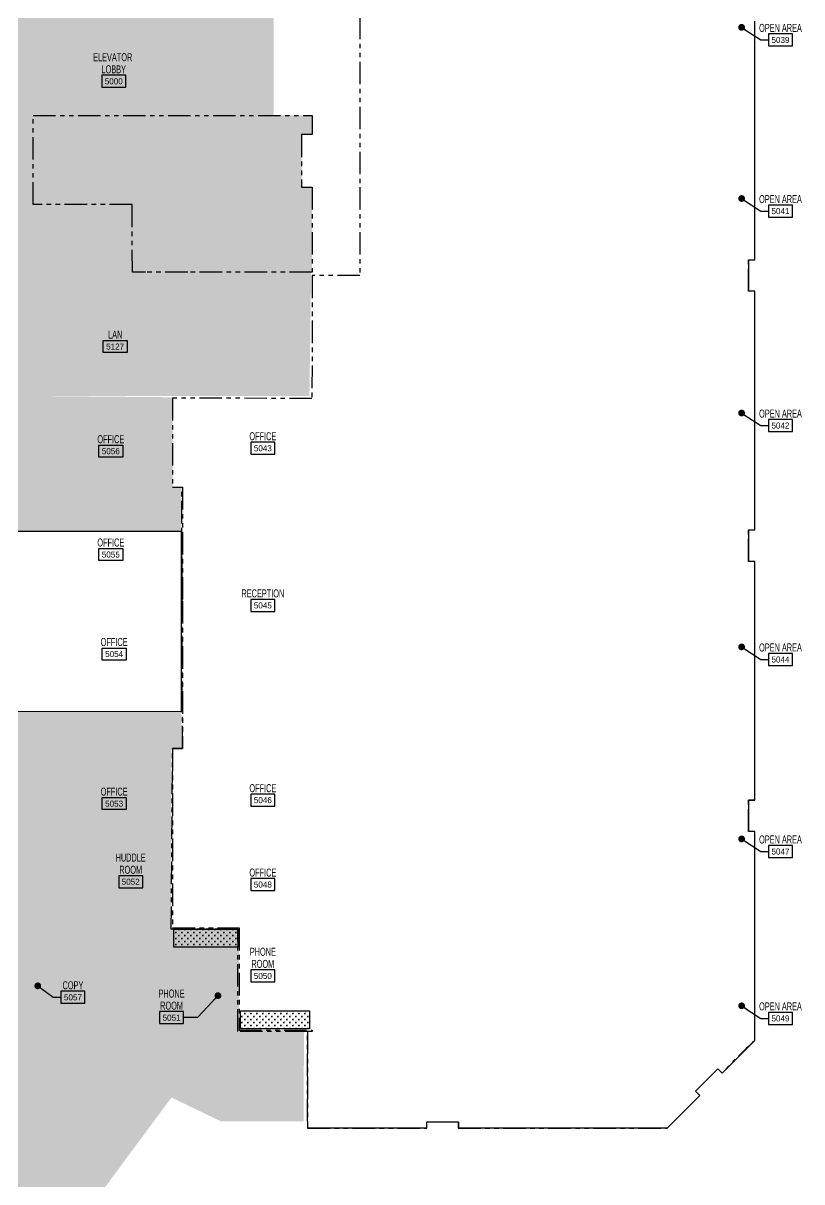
# Model space of a CAD drawing. Header units: inches. Extents: x -71 to 4499, y -33 to 4893.
# Drawn here: x 3461 to 4499, y 1012 to 2556 of the extents above; entities that cross this region are included whole.
import ezdxf
from ezdxf.enums import TextEntityAlignment as Align

# ---------------------------------------------------------------- set-up
doc = ezdxf.new("R2010")
doc.units = ezdxf.units.IN
doc.header["$LTSCALE"] = 96
doc.header["$MEASUREMENT"] = 0
doc.linetypes.add('PHANTOM4', pattern=[0.625, 0.3125, -0.0625, 0.0625, -0.0625, 0.0625, -0.0625])
for name, color, linetype in [('A-Area', 212, 'PHANTOM4'), ('A-Area-Iden', 7, 'Continuous'), ('A-Area-Iden-Name', 7, 'Continuous'), ('A-Area-Iden-Numb', 7, 'Continuous'), ('A-Bldg-Patt', 5, 'Continuous'), ('A-Flor-Case-Exst', 235, 'Continuous'), ('Area_Boundaries', 1, 'Continuous')]:
    doc.layers.add(name, color=color, linetype=linetype)
doc.styles.add('XFINE_0', font='ARIALN.TTF', dxfattribs={"width": 0.8})
doc.styles.add('XFINE_1-8', font='ARIALN.TTF', dxfattribs={"width": 0.8, "height": 10})
doc.dimstyles.new('OTJ_1-8', dxfattribs={"dimscale": 96, "dimtxt": 0.09375, "dimasz": 0.09375, "dimexe": 0.0625, "dimexo": 0.15625, "dimgap": 0.046875, "dimtad": 1, "dimdec": 1, "dimzin": 3, "dimdsep": 46, "dimlunit": 4, "dimtxsty": 'XFINE_1-8', "dimblk": 'ARCHTICK', "dimcen": 0.09, "dimdle": 0.0625, "dimclrd": 15, "dimclre": 15, "dimclrt": 7, "dimadec": 0, "dimazin": 0, "dimtfac": 0.75, "dimtdec": 1, "dimtix": 1, "dimtmove": 1, "dimatfit": 3, "dimfxl": 1, "dimfrac": 1, "dimtolj": 1, "dimtzin": 0, "dimarcsym": 0})
pattern_1 = [(270, (-2159.6815, 649.5292), (4, -4), [2, -6]), (0, (-2160.6815, 648.5292), (4, 4), [2, -6])]

# ---------------------------------------------------------------- blocks, each defined once
blk = doc.blocks.new('OTJ_Room_Tag_4_P')
at = {"layer": 'A-Area-Iden-Numb'}
blk.add_lwpolyline([(2, -2), (2, 0), (-2, 0), (-2, -2)], close=True, dxfattribs=at)
at = {"layer": 'A-Area-Iden-Name', "style": 'XFINE_0', "width": 0.8}
for tag, p in [('ROOM:NAME1', (0, 2.35)), ('ROOM:NAME2', (0, 0.33))]:
    blk.add_attdef(tag, text='', height=1.33, dxfattribs=at).set_placement(p, align=Align.CENTER)
at = {"layer": 'A-Area-Iden-Numb', "style": 'XFINE_0', "width": 1.569593}
blk.add_attdef('ROOM:NUMBER', text='', height=1, dxfattribs=at).set_placement((-1.5, -1.5), (1.5, -1.5), align=Align.FIT)
blk = doc.blocks.new('_ArchTick')
at = {"color": 0, "linetype": 'ByBlock', "const_width": 0.15}
blk.add_lwpolyline([(-0.5, -0.5), (0.5, 0.5)], dxfattribs=at)

msp = doc.modelspace()

# ---------------------------------------------------------------- hatches: boundary and pattern name
at = {"layer": 'A-Bldg-Patt'}
h = msp.add_hatch(color=256, dxfattribs=at)
h.dxf.hatch_style = 1
h.paths.add_polyline_path([(3443.9, 1639), (3443.9, 1879.4), (3671.5, 1879.4), (3671.5, 1638.7)], flags=16)
h.paths.add_polyline_path([(3917.3, 3804.6), (3917.3, 3670.4), (4387.1, 3672), (4386.9, 3729.7), (3690.2, 4425.8), (2892, 4428), (2887.8, 2218.7), (2683.7, 2012.4), (2222.6, 1553.5), (8, 1552), (3347, 715.9), (3295.5, 755), (3528.2, 948.6), (3658.5, 1124.6), (3724.1, 1093), (3834.6, 1093), (3835.3, 1214.4), (3749.1, 1214.5), (3748.6, 1214.5), (3748.6, 1350.7), (3658.3, 1350.7), (3658.3, 1589.7), (3671.5, 1589.7), (3671.5, 1641.2), (3671.5, 1784.3), (3671.5, 1787.8), (3671.5, 1880.2), (3672.3, 1938.2), (3660.1, 1938.2), (3660, 2057.8), (3474, 2059.5), (3842.5, 2059.5), (3846, 2316), (3474, 2314.5), (3475.5, 2430), (3795, 2433.5), (3795, 2563.5), (3474, 2563.5), (3482.5, 3234), (3616.9, 3234), (3623, 3294), (3474, 3294), (3410.5, 3294), (3410.5, 3494), (3473.7, 3494), (3474, 3548.1), (3660, 3548.3), (3660.1, 3665.9), (3455.8, 3665.9), (3455.8, 3804.6)])
h = msp.add_hatch(color=256, dxfattribs=at)
h.dxf.hatch_style = 1
h.paths.add_polyline_path([(3846, 2224.5), (3680.2, 2224.5), (3624, 2224.5), (3606.5, 2224.5), (3606, 2314.5), (3474, 2314.5), (3474, 2433.5), (3846, 2433.5), (3846, 2408), (3832, 2408), (3832, 2338), (3846, 2338)])
at = {"layer": 'A-Flor-Case-Exst'}
h = msp.add_hatch(dxfattribs=at)
h.set_pattern_fill('CROSS', color=256, scale=16, angle=-90, style=0)
h.set_pattern_definition(pattern_1)
h.paths.add_polyline_path([(3661.7, 1349), (3661.7, 1325), (3746.7, 1325), (3746.7, 1349)])
h = msp.add_hatch(dxfattribs=at)
h.set_pattern_fill('CROSS', color=256, scale=16, angle=-90, style=0)
h.set_pattern_definition(pattern_1)
h.paths.add_polyline_path([(3841.9, 1215.9), (3841.9, 1239.9), (3750.5, 1239.8), (3750.5, 1215.8)])

# ---------------------------------------------------------------- linework, layer by layer
at = {"layer": 'A-Area'}
msp.add_lwpolyline([(3909.8, 2565), (3909.6, 2338), (3909.7, 2220.1), (3846, 2220), (3845.9, 2056.1), (3660, 2056.7), (3660.1, 1938.2), (3673.2, 1938.2), (3673.2, 1786.1), (3673.3, 1589.7), (3660, 1589.7), (3660, 1350.7), (3748.6, 1350.7), (3748.6, 1214.5), (3846, 1214.4), (3846, 1212.4), (3840, 1212.4), (3840, 1083.9), (3999, 1083.9), (3999, 1092), (4041, 1092), (4041, 1083.9), (4319.6, 1083.9), (4363, 1127.3), (4357.3, 1133), (4387, 1162.7), (4392.7, 1157, -0.024054), (4436.1, 1200.4), (4436.1, 1479), (4428, 1479), (4428, 1521), (4436.1, 1521), (4436.1, 1839), (4428, 1839), (4428, 1881), (4436.1, 1881), (4436.1, 2199), (4428, 2199), (4428, 2241), (4436.1, 2241), (4436.1, 2559)], format="xyb", dxfattribs=at)
msp.add_lwpolyline([(3846, 2224.5), (3680.2, 2224.5), (3624, 2224.5), (3606.5, 2224.5), (3606, 2314.5), (3474, 2314.5), (3474, 2433.5), (3846, 2433.5), (3846, 2408), (3832, 2408), (3832, 2338), (3846, 2338)], close=True, dxfattribs=at)
msp.add_lwpolyline([(3840, 1093), (3840, 1212.4), (3747, 1212.4), (3747, 1349), (3658.2, 1349), (3660, 1589.7), (3673.3, 1589.7), (3672.3, 1936.5)], dxfattribs=at)
at = {"layer": 'A-Flor-Case-Exst'}
for points in [[(3661.7, 1325), (3661.7, 1349), (3747, 1349), (3747, 1325)], [(3842.5, 1239.9), (3842.5, 1215.9), (3750.5, 1215.9), (3750.5, 1239.9)]]:
    msp.add_lwpolyline(points, close=True, dxfattribs=at)
at = {"layer": 'Area_Boundaries'}
msp.add_lwpolyline([(3840.1, 1084), (3999.1, 1084), (3999.1, 1092), (4041.1, 1092), (4041.1, 1084), (4319.7, 1084), (4363, 1127.4), (4357.4, 1133), (4387.1, 1162.7), (4392.7, 1157.1), (4436.1, 1200.4), (4436.1, 1479.1), (4428.1, 1479.1), (4428.1, 1521.1), (4436.1, 1521.1), (4436.1, 1839.1), (4428.1, 1839.1), (4428.1, 1881.1), (4436.1, 1881.1), (4436.1, 2199.1), (4428.1, 2199.1), (4428.1, 2241.1), (4436.1, 2241.1), (4436.1, 2559.1)], dxfattribs=at)
at = {"layer": 'DefPoints'}
msp.add_lwpolyline([(3443.9, 1879.4), (3671.5, 1879.4), (3671.5, 1638.7), (3443.9, 1639)], close=True, dxfattribs=at)

# ---------------------------------------------------------------- block references
at = {"layer": 'A-Area-Iden'}
ref = msp.add_blockref('OTJ_Room_Tag_4_P', (4470.5, 2542), dxfattribs=dict(at, xscale=8, yscale=8, zscale=8))
ref.add_attrib('ROOM:NAME2', 'OPEN AREA', dxfattribs={"layer": 'A-Area-Iden-Name', "height": 10.67, "style": 'XFINE_0', "width": 0.8}).set_placement((4470.5, 2544.7), align=Align.CENTER)
ref.add_attrib('ROOM:NUMBER', '5039', dxfattribs={"layer": 'A-Area-Iden-Numb', "height": 8, "style": 'XFINE_0', "width": 1.177195}).set_placement((4458.5, 2530), (4482.5, 2530), align=Align.FIT)
ref = msp.add_blockref('OTJ_Room_Tag_4_P', (3581.6, 2486.9), dxfattribs=dict(at, xscale=8, yscale=8, zscale=8))
ref.add_attrib('ROOM:NAME1', 'ELEVATOR ', dxfattribs={"layer": 'A-Area-Iden-Name', "height": 10.67, "style": 'XFINE_0', "width": 0.8}).set_placement((3581.6, 2505.7), align=Align.CENTER)
ref.add_attrib('ROOM:NAME2', 'LOBBY', dxfattribs={"layer": 'A-Area-Iden-Name', "height": 10.67, "style": 'XFINE_0', "width": 0.8}).set_placement((3581.6, 2489.5), align=Align.CENTER)
ref.add_attrib('ROOM:NUMBER', '5000', dxfattribs={"layer": 'A-Area-Iden-Numb', "height": 8, "style": 'XFINE_0', "width": 1.177195}).set_placement((3569.6, 2474.9), (3593.6, 2474.9), align=Align.FIT)
ref = msp.add_blockref('OTJ_Room_Tag_4_P', (4470.5, 2313.9), dxfattribs=dict(at, xscale=8, yscale=8, zscale=8))
ref.add_attrib('ROOM:NAME2', 'OPEN AREA', dxfattribs={"layer": 'A-Area-Iden-Name', "height": 10.67, "style": 'XFINE_0', "width": 0.8}).set_placement((4470.5, 2316.6), align=Align.CENTER)
ref.add_attrib('ROOM:NUMBER', '5041', dxfattribs={"layer": 'A-Area-Iden-Numb', "height": 8, "style": 'XFINE_0', "width": 1.177195}).set_placement((4458.5, 2301.9), (4482.5, 2301.9), align=Align.FIT)
ref = msp.add_blockref('OTJ_Room_Tag_4_P', (3583.5, 2133.4), dxfattribs=dict(at, xscale=-8, yscale=8, zscale=8))
ref.add_attrib('ROOM:NAME2', 'LAN', dxfattribs={"layer": 'A-Area-Iden-Name', "height": 10.67, "style": 'XFINE_0', "width": 0.8}).set_placement((3583.6, 2136.1), align=Align.CENTER)
ref.add_attrib('ROOM:NUMBER', '5127', dxfattribs={"layer": 'A-Area-Iden-Numb', "height": 8, "style": 'XFINE_0', "width": 1.177195}).set_placement((3571.5, 2121.4), (3595.5, 2121.4), align=Align.FIT)
ref = msp.add_blockref('OTJ_Room_Tag_4_P', (4470.5, 2028.1), dxfattribs=dict(at, xscale=8, yscale=8, zscale=8))
ref.add_attrib('ROOM:NAME2', 'OPEN AREA', dxfattribs={"layer": 'A-Area-Iden-Name', "height": 10.67, "style": 'XFINE_0', "width": 0.8}).set_placement((4470.5, 2030.7), align=Align.CENTER)
ref.add_attrib('ROOM:NUMBER', '5042', dxfattribs={"layer": 'A-Area-Iden-Numb', "height": 8, "style": 'XFINE_0', "width": 1.177195}).set_placement((4458.5, 2016.1), (4482.5, 2016.1), align=Align.FIT)
ref = msp.add_blockref('OTJ_Room_Tag_4_P', (3577.7, 1993.9), dxfattribs=dict(at, xscale=-8, yscale=8, zscale=8))
ref.add_attrib('ROOM:NAME2', 'OFFICE', dxfattribs={"layer": 'A-Area-Iden-Name', "height": 10.67, "style": 'XFINE_0', "width": 0.8}).set_placement((3577.7, 1996.6), align=Align.CENTER)
ref.add_attrib('ROOM:NUMBER', '5056', dxfattribs={"layer": 'A-Area-Iden-Numb', "height": 8, "style": 'XFINE_0', "width": 1.177195}).set_placement((3565.7, 1981.9), (3589.7, 1981.9), align=Align.FIT)
ref = msp.add_blockref('OTJ_Room_Tag_4_P', (3780.4, 1997.9), dxfattribs=dict(at, xscale=8, yscale=8, zscale=8))
ref.add_attrib('ROOM:NAME2', 'OFFICE', dxfattribs={"layer": 'A-Area-Iden-Name', "height": 10.67, "style": 'XFINE_0', "width": 0.8}).set_placement((3780.4, 2000.5), align=Align.CENTER)
ref.add_attrib('ROOM:NUMBER', '5043', dxfattribs={"layer": 'A-Area-Iden-Numb', "height": 8, "style": 'XFINE_0', "width": 1.177195}).set_placement((3768.4, 1985.9), (3792.4, 1985.9), align=Align.FIT)
ref = msp.add_blockref('OTJ_Room_Tag_4_P', (3577.7, 1856.2), dxfattribs=dict(at, xscale=-8, yscale=8, zscale=8))
ref.add_attrib('ROOM:NAME2', 'OFFICE', dxfattribs={"layer": 'A-Area-Iden-Name', "height": 10.67, "style": 'XFINE_0', "width": 0.8}).set_placement((3577.7, 1858.9), align=Align.CENTER)
ref.add_attrib('ROOM:NUMBER', '5055', dxfattribs={"layer": 'A-Area-Iden-Numb', "height": 8, "style": 'XFINE_0', "width": 1.177195}).set_placement((3565.7, 1844.2), (3589.7, 1844.2), align=Align.FIT)
ref = msp.add_blockref('OTJ_Room_Tag_4_P', (3780.4, 1788.4), dxfattribs=dict(at, xscale=8, yscale=8, zscale=8))
ref.add_attrib('ROOM:NAME2', 'RECEPTION', dxfattribs={"layer": 'A-Area-Iden-Name', "height": 10.67, "style": 'XFINE_0', "width": 0.8}).set_placement((3780.4, 1791.1), align=Align.CENTER)
ref.add_attrib('ROOM:NUMBER', '5045', dxfattribs={"layer": 'A-Area-Iden-Numb', "height": 8, "style": 'XFINE_0', "width": 1.177195}).set_placement((3768.4, 1776.4), (3792.4, 1776.4), align=Align.FIT)
ref = msp.add_blockref('OTJ_Room_Tag_4_P', (3582.1, 1723.6), dxfattribs=dict(at, xscale=-8, yscale=8, zscale=8))
ref.add_attrib('ROOM:NAME2', 'OFFICE', dxfattribs={"layer": 'A-Area-Iden-Name', "height": 10.67, "style": 'XFINE_0', "width": 0.8}).set_placement((3582.1, 1726.3), align=Align.CENTER)
ref.add_attrib('ROOM:NUMBER', '5054', dxfattribs={"layer": 'A-Area-Iden-Numb', "height": 8, "style": 'XFINE_0', "width": 1.177195}).set_placement((3570.1, 1711.6), (3594.1, 1711.6), align=Align.FIT)
ref = msp.add_blockref('OTJ_Room_Tag_4_P', (4470.5, 1716.3), dxfattribs=dict(at, xscale=8, yscale=8, zscale=8))
ref.add_attrib('ROOM:NAME2', 'OPEN AREA', dxfattribs={"layer": 'A-Area-Iden-Name', "height": 10.67, "style": 'XFINE_0', "width": 0.8}).set_placement((4470.5, 1719), align=Align.CENTER)
ref.add_attrib('ROOM:NUMBER', '5044', dxfattribs={"layer": 'A-Area-Iden-Numb', "height": 8, "style": 'XFINE_0', "width": 1.177195}).set_placement((4458.5, 1704.3), (4482.5, 1704.3), align=Align.FIT)
ref = msp.add_blockref('OTJ_Room_Tag_4_P', (3582.1, 1524.2), dxfattribs=dict(at, xscale=-8, yscale=8, zscale=8))
ref.add_attrib('ROOM:NAME2', 'OFFICE', dxfattribs={"layer": 'A-Area-Iden-Name', "height": 10.67, "style": 'XFINE_0', "width": 0.8}).set_placement((3582.1, 1526.9), align=Align.CENTER)
ref.add_attrib('ROOM:NUMBER', '5053', dxfattribs={"layer": 'A-Area-Iden-Numb', "height": 8, "style": 'XFINE_0', "width": 1.177195}).set_placement((3570.1, 1512.2), (3594.1, 1512.2), align=Align.FIT)
ref = msp.add_blockref('OTJ_Room_Tag_4_P', (3780.4, 1528.9), dxfattribs=dict(at, xscale=8, yscale=8, zscale=8))
ref.add_attrib('ROOM:NAME2', 'OFFICE', dxfattribs={"layer": 'A-Area-Iden-Name', "height": 10.67, "style": 'XFINE_0', "width": 0.8}).set_placement((3780.4, 1531.5), align=Align.CENTER)
ref.add_attrib('ROOM:NUMBER', '5046', dxfattribs={"layer": 'A-Area-Iden-Numb', "height": 8, "style": 'XFINE_0', "width": 1.177195}).set_placement((3768.4, 1516.9), (3792.4, 1516.9), align=Align.FIT)
ref = msp.add_blockref('OTJ_Room_Tag_4_P', (4470.5, 1460.4), dxfattribs=dict(at, xscale=8, yscale=8, zscale=8))
ref.add_attrib('ROOM:NAME2', 'OPEN AREA', dxfattribs={"layer": 'A-Area-Iden-Name', "height": 10.67, "style": 'XFINE_0', "width": 0.8}).set_placement((4470.5, 1463.1), align=Align.CENTER)
ref.add_attrib('ROOM:NUMBER', '5047', dxfattribs={"layer": 'A-Area-Iden-Numb', "height": 8, "style": 'XFINE_0', "width": 1.177195}).set_placement((4458.5, 1448.4), (4482.5, 1448.4), align=Align.FIT)
ref = msp.add_blockref('OTJ_Room_Tag_4_P', (3604.2, 1420.1), dxfattribs=dict(at, xscale=8, yscale=8, zscale=8))
ref.add_attrib('ROOM:NAME1', 'HUDDLE', dxfattribs={"layer": 'A-Area-Iden-Name', "height": 10.67, "style": 'XFINE_0', "width": 0.8}).set_placement((3604.2, 1439), align=Align.CENTER)
ref.add_attrib('ROOM:NAME2', 'ROOM', dxfattribs={"layer": 'A-Area-Iden-Name', "height": 10.67, "style": 'XFINE_0', "width": 0.8}).set_placement((3604.2, 1422.8), align=Align.CENTER)
ref.add_attrib('ROOM:NUMBER', '5052', dxfattribs={"layer": 'A-Area-Iden-Numb', "height": 8, "style": 'XFINE_0', "width": 1.177195}).set_placement((3592.2, 1408.1), (3616.2, 1408.1), align=Align.FIT)
ref = msp.add_blockref('OTJ_Room_Tag_4_P', (3780.4, 1416.4), dxfattribs=dict(at, xscale=8, yscale=8, zscale=8))
ref.add_attrib('ROOM:NAME2', 'OFFICE', dxfattribs={"layer": 'A-Area-Iden-Name', "height": 10.67, "style": 'XFINE_0', "width": 0.8}).set_placement((3780.4, 1419), align=Align.CENTER)
ref.add_attrib('ROOM:NUMBER', '5048', dxfattribs={"layer": 'A-Area-Iden-Numb', "height": 8, "style": 'XFINE_0', "width": 1.177195}).set_placement((3768.4, 1404.4), (3792.4, 1404.4), align=Align.FIT)
ref = msp.add_blockref('OTJ_Room_Tag_4_P', (3780.4, 1294.6), dxfattribs=dict(at, xscale=8, yscale=8, zscale=8))
ref.add_attrib('ROOM:NAME1', 'PHONE', dxfattribs={"layer": 'A-Area-Iden-Name', "height": 10.67, "style": 'XFINE_0', "width": 0.8}).set_placement((3780.4, 1313.4), align=Align.CENTER)
ref.add_attrib('ROOM:NAME2', 'ROOM', dxfattribs={"layer": 'A-Area-Iden-Name', "height": 10.67, "style": 'XFINE_0', "width": 0.8}).set_placement((3780.4, 1297.3), align=Align.CENTER)
ref.add_attrib('ROOM:NUMBER', '5050', dxfattribs={"layer": 'A-Area-Iden-Numb', "height": 8, "style": 'XFINE_0', "width": 1.177195}).set_placement((3768.4, 1282.6), (3792.4, 1282.6), align=Align.FIT)
ref = msp.add_blockref('OTJ_Room_Tag_4_P', (3527.2, 1266.1), dxfattribs=dict(at, xscale=8, yscale=8, zscale=8))
ref.add_attrib('ROOM:NAME2', 'COPY', dxfattribs={"layer": 'A-Area-Iden-Name', "height": 10.67, "style": 'XFINE_0', "width": 0.8}).set_placement((3527.2, 1268.8), align=Align.CENTER)
ref.add_attrib('ROOM:NUMBER', '5057', dxfattribs={"layer": 'A-Area-Iden-Numb', "height": 8, "style": 'XFINE_0', "width": 1.177195}).set_placement((3515.2, 1254.1), (3539.2, 1254.1), align=Align.FIT)
ref = msp.add_blockref('OTJ_Room_Tag_4_P', (3658.7, 1239), dxfattribs=dict(at, xscale=8, yscale=8, zscale=8))
ref.add_attrib('ROOM:NAME1', 'PHONE', dxfattribs={"layer": 'A-Area-Iden-Name', "height": 10.67, "style": 'XFINE_0', "width": 0.8}).set_placement((3658.7, 1257.8), align=Align.CENTER)
ref.add_attrib('ROOM:NAME2', 'ROOM', dxfattribs={"layer": 'A-Area-Iden-Name', "height": 10.67, "style": 'XFINE_0', "width": 0.8}).set_placement((3658.7, 1241.7), align=Align.CENTER)
ref.add_attrib('ROOM:NUMBER', '5051', dxfattribs={"layer": 'A-Area-Iden-Numb', "height": 8, "style": 'XFINE_0', "width": 1.177195}).set_placement((3646.7, 1227), (3670.7, 1227), align=Align.FIT)
ref = msp.add_blockref('OTJ_Room_Tag_4_P', (4470.5, 1238), dxfattribs=dict(at, xscale=8, yscale=8, zscale=8))
ref.add_attrib('ROOM:NAME2', 'OPEN AREA', dxfattribs={"layer": 'A-Area-Iden-Name', "height": 10.67, "style": 'XFINE_0', "width": 0.8}).set_placement((4470.5, 1240.7), align=Align.CENTER)
ref.add_attrib('ROOM:NUMBER', '5049', dxfattribs={"layer": 'A-Area-Iden-Numb', "height": 8, "style": 'XFINE_0', "width": 1.177195}).set_placement((4458.5, 1226), (4482.5, 1226), align=Align.FIT)

# ---------------------------------------------------------------- leaders
for points in [[(4418.7, 2550.8), (4444.2, 2534), (4454.5, 2534)], [(4418.7, 2322.7), (4444.2, 2305.9), (4454.5, 2305.9)], [(4418.7, 2036.8), (4444.2, 2020.1), (4454.5, 2020.1)], [(4418.7, 1725.1), (4444.2, 1708.3), (4454.5, 1708.3)], [(4418.7, 1469.2), (4444.2, 1452.4), (4454.5, 1452.4)], [(3480.3, 1273.4), (3500.9, 1258.1), (3511.2, 1258.1)], [(3720.5, 1260.3), (3693.2, 1231), (3674.7, 1231)], [(4418.7, 1246.8), (4444.2, 1230), (4454.5, 1230)]]:
    msp.add_leader(points, dimstyle='OTJ_1-8', override={"dimgap": 0.046875, "dimtad": 0, "dimldrblk": 'Dot'}, dxfattribs=at)

doc.saveas('drawing.dxf')
